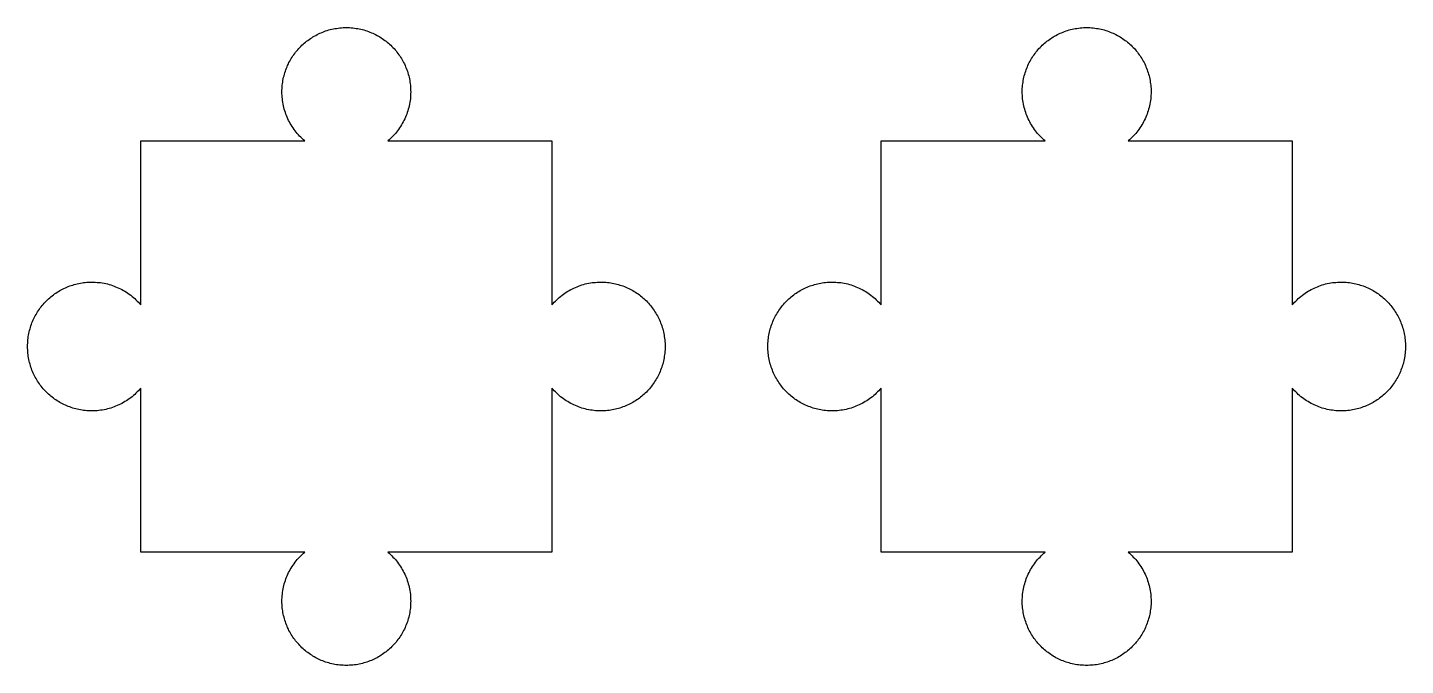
# Model space of a CAD drawing. Extents: x 0.2 to 37.3, y 0.2 to 30.1.
# Drawn here: x 8.45 to 21.86, y 8.45 to 14.66 of the extents above; entities that cross this region are included whole.
import ezdxf

# ---------------------------------------------------------------- set-up
doc = ezdxf.new("R2010")
doc.units = 0
doc.layers.add('MALE', color=18, linetype='CONTINUOUS')

msp = doc.modelspace()

# ---------------------------------------------------------------- linework, layer by layer
at = {"layer": 'MALE'}
for points in [[(9.554, 9.554), (9.554, 11.15), (9.543, 11.137), (9.531, 11.124), (9.519, 11.112), (9.507, 11.1), (9.495, 11.088), (9.482, 11.077), (9.469, 11.066), (9.456, 11.056), (9.442, 11.046), (9.428, 11.036), (9.414, 11.027), (9.4, 11.018), (9.385, 11.009), (9.371, 11.001), (9.356, 10.993), (9.341, 10.986), (9.325, 10.979), (9.31, 10.973), (9.294, 10.967), (9.278, 10.961), (9.262, 10.956), (9.246, 10.951), (9.23, 10.947), (9.213, 10.943), (9.197, 10.939), (9.18, 10.936), (9.163, 10.934), (9.146, 10.932), (9.129, 10.93), (9.112, 10.929), (9.095, 10.928), (9.078, 10.928), (9.062, 10.928), (9.046, 10.929), (9.03, 10.93), (9.014, 10.931), (8.998, 10.933), (8.983, 10.935), (8.967, 10.938), (8.952, 10.941), (8.937, 10.944), (8.922, 10.948), (8.907, 10.952), (8.892, 10.956), (8.877, 10.961), (8.863, 10.966), (8.849, 10.971), (8.835, 10.977), (8.821, 10.983), (8.807, 10.99), (8.793, 10.996), (8.78, 11.003), (8.767, 11.011), (8.754, 11.019), (8.741, 11.027), (8.728, 11.035), (8.716, 11.043), (8.704, 11.052), (8.692, 11.061), (8.68, 11.071), (8.669, 11.081), (8.658, 11.091), (8.647, 11.101), (8.636, 11.111), (8.625, 11.122), (8.615, 11.133), (8.605, 11.144), (8.596, 11.156), (8.586, 11.168), (8.577, 11.179), (8.568, 11.192), (8.56, 11.204), (8.551, 11.217), (8.543, 11.229), (8.536, 11.242), (8.528, 11.256), (8.521, 11.269), (8.514, 11.283), (8.508, 11.296), (8.502, 11.31), (8.496, 11.325), (8.491, 11.339), (8.486, 11.353), (8.481, 11.368), (8.477, 11.383), (8.472, 11.398), (8.469, 11.413), (8.465, 11.428), (8.463, 11.443), (8.46, 11.459), (8.458, 11.474), (8.456, 11.49), (8.455, 11.506), (8.454, 11.522), (8.453, 11.538), (8.453, 11.554), (8.453, 11.57), (8.454, 11.586), (8.455, 11.602), (8.456, 11.618), (8.458, 11.634), (8.46, 11.65), (8.463, 11.665), (8.465, 11.68), (8.469, 11.696), (8.472, 11.711), (8.477, 11.726), (8.481, 11.74), (8.486, 11.755), (8.491, 11.77), (8.496, 11.784), (8.502, 11.798), (8.508, 11.812), (8.514, 11.826), (8.521, 11.839), (8.528, 11.853), (8.536, 11.866), (8.543, 11.879), (8.551, 11.892), (8.56, 11.904), (8.568, 11.917), (8.577, 11.929), (8.586, 11.941), (8.596, 11.953), (8.605, 11.964), (8.615, 11.975), (8.625, 11.986), (8.636, 11.997), (8.647, 12.008), (8.658, 12.018), (8.669, 12.028), (8.68, 12.038), (8.692, 12.047), (8.704, 12.056), (8.716, 12.065), (8.728, 12.074), (8.741, 12.082), (8.754, 12.09), (8.767, 12.098), (8.78, 12.105), (8.793, 12.112), (8.807, 12.119), (8.821, 12.125), (8.835, 12.131), (8.849, 12.137), (8.863, 12.143), (8.877, 12.148), (8.892, 12.152), (8.907, 12.157), (8.922, 12.161), (8.937, 12.164), (8.952, 12.168), (8.967, 12.171), (8.983, 12.173), (8.998, 12.176), (9.014, 12.177), (9.03, 12.179), (9.046, 12.18), (9.062, 12.18), (9.078, 12.181), (9.095, 12.18), (9.112, 12.18), (9.129, 12.178), (9.146, 12.177), (9.163, 12.175), (9.18, 12.172), (9.197, 12.169), (9.213, 12.166), (9.23, 12.162), (9.246, 12.157), (9.262, 12.153), (9.278, 12.147), (9.294, 12.142), (9.31, 12.136), (9.325, 12.129), (9.341, 12.122), (9.356, 12.115), (9.371, 12.107), (9.385, 12.099), (9.4, 12.091), (9.414, 12.082), (9.428, 12.072), (9.442, 12.063), (9.456, 12.053), (9.469, 12.042), (9.482, 12.031), (9.495, 12.02), (9.507, 12.008), (9.519, 11.996), (9.531, 11.984), (9.543, 11.971), (9.554, 11.958), (9.554, 13.554), (11.15, 13.554), (11.137, 13.565), (11.124, 13.577), (11.112, 13.589), (11.1, 13.601), (11.088, 13.614), (11.077, 13.626), (11.066, 13.639), (11.056, 13.653), (11.046, 13.666), (11.036, 13.68), (11.027, 13.694), (11.018, 13.709), (11.009, 13.723), (11.001, 13.738), (10.993, 13.753), (10.986, 13.768), (10.979, 13.783), (10.973, 13.799), (10.967, 13.814), (10.961, 13.83), (10.956, 13.846), (10.951, 13.863), (10.947, 13.879), (10.943, 13.895), (10.939, 13.912), (10.936, 13.929), (10.934, 13.945), (10.932, 13.962), (10.93, 13.979), (10.929, 13.996), (10.928, 14.013), (10.928, 14.031), (10.928, 14.047), (10.929, 14.063), (10.93, 14.079), (10.931, 14.094), (10.933, 14.11), (10.935, 14.126), (10.938, 14.141), (10.941, 14.157), (10.944, 14.172), (10.948, 14.187), (10.952, 14.202), (10.956, 14.216), (10.961, 14.231), (10.966, 14.245), (10.971, 14.26), (10.977, 14.274), (10.983, 14.288), (10.99, 14.302), (10.996, 14.315), (11.003, 14.329), (11.011, 14.342), (11.019, 14.355), (11.027, 14.367), (11.035, 14.38), (11.043, 14.392), (11.052, 14.405), (11.061, 14.416), (11.071, 14.428), (11.081, 14.44), (11.091, 14.451), (11.101, 14.462), (11.111, 14.473), (11.122, 14.483), (11.133, 14.493), (11.144, 14.503), (11.156, 14.513), (11.168, 14.522), (11.179, 14.531), (11.192, 14.54), (11.204, 14.549), (11.217, 14.557), (11.229, 14.565), (11.242, 14.573), (11.256, 14.58), (11.269, 14.587), (11.283, 14.594), (11.296, 14.6), (11.31, 14.606), (11.325, 14.612), (11.339, 14.618), (11.353, 14.623), (11.368, 14.628), (11.383, 14.632), (11.398, 14.636), (11.413, 14.64), (11.428, 14.643), (11.443, 14.646), (11.459, 14.648), (11.474, 14.651), (11.49, 14.652), (11.506, 14.654), (11.522, 14.655), (11.538, 14.655), (11.554, 14.656), (11.57, 14.655), (11.586, 14.655), (11.602, 14.654), (11.618, 14.652), (11.634, 14.651), (11.65, 14.648), (11.665, 14.646), (11.68, 14.643), (11.696, 14.64), (11.711, 14.636), (11.726, 14.632), (11.74, 14.628), (11.755, 14.623), (11.77, 14.618), (11.784, 14.612), (11.798, 14.606), (11.812, 14.6), (11.826, 14.594), (11.839, 14.587), (11.853, 14.58), (11.866, 14.573), (11.879, 14.565), (11.892, 14.557), (11.904, 14.549), (11.917, 14.54), (11.929, 14.531), (11.941, 14.522), (11.953, 14.513), (11.964, 14.503), (11.975, 14.493), (11.986, 14.483), (11.997, 14.473), (12.008, 14.462), (12.018, 14.451), (12.028, 14.44), (12.038, 14.428), (12.047, 14.416), (12.056, 14.405), (12.065, 14.392), (12.074, 14.38), (12.082, 14.367), (12.09, 14.355), (12.098, 14.342), (12.105, 14.329), (12.112, 14.315), (12.119, 14.302), (12.125, 14.288), (12.131, 14.274), (12.137, 14.26), (12.143, 14.245), (12.148, 14.231), (12.152, 14.216), (12.157, 14.202), (12.161, 14.187), (12.164, 14.172), (12.168, 14.157), (12.171, 14.141), (12.173, 14.126), (12.176, 14.11), (12.177, 14.094), (12.179, 14.079), (12.18, 14.063), (12.18, 14.047), (12.181, 14.031), (12.18, 14.013), (12.18, 13.996), (12.178, 13.979), (12.177, 13.962), (12.175, 13.945), (12.172, 13.929), (12.169, 13.912), (12.166, 13.895), (12.162, 13.879), (12.157, 13.863), (12.153, 13.846), (12.147, 13.83), (12.142, 13.814), (12.136, 13.799), (12.129, 13.783), (12.122, 13.768), (12.115, 13.753), (12.107, 13.738), (12.099, 13.723), (12.091, 13.709), (12.082, 13.694), (12.072, 13.68), (12.063, 13.666), (12.053, 13.653), (12.042, 13.639), (12.031, 13.626), (12.02, 13.614), (12.008, 13.601), (11.996, 13.589), (11.984, 13.577), (11.971, 13.565), (11.958, 13.554), (13.554, 13.554), (13.554, 11.958), (13.565, 11.971), (13.577, 11.984), (13.589, 11.996), (13.601, 12.008), (13.614, 12.02), (13.626, 12.031), (13.639, 12.042), (13.653, 12.053), (13.666, 12.063), (13.68, 12.072), (13.694, 12.082), (13.709, 12.091), (13.723, 12.099), (13.738, 12.107), (13.753, 12.115), (13.768, 12.122), (13.783, 12.129), (13.799, 12.136), (13.814, 12.142), (13.83, 12.147), (13.846, 12.153), (13.863, 12.157), (13.879, 12.162), (13.895, 12.166), (13.912, 12.169), (13.929, 12.172), (13.945, 12.175), (13.962, 12.177), (13.979, 12.178), (13.996, 12.18), (14.013, 12.18), (14.031, 12.181), (14.047, 12.18), (14.063, 12.18), (14.079, 12.179), (14.094, 12.177), (14.11, 12.176), (14.126, 12.173), (14.141, 12.171), (14.157, 12.168), (14.172, 12.164), (14.187, 12.161), (14.202, 12.157), (14.216, 12.152), (14.231, 12.148), (14.245, 12.143), (14.26, 12.137), (14.274, 12.131), (14.288, 12.125), (14.302, 12.119), (14.315, 12.112), (14.329, 12.105), (14.342, 12.098), (14.355, 12.09), (14.367, 12.082), (14.38, 12.074), (14.392, 12.065), (14.405, 12.056), (14.416, 12.047), (14.428, 12.038), (14.44, 12.028), (14.451, 12.018), (14.462, 12.008), (14.473, 11.997), (14.483, 11.986), (14.493, 11.975), (14.503, 11.964), (14.513, 11.953), (14.522, 11.941), (14.531, 11.929), (14.54, 11.917), (14.549, 11.904), (14.557, 11.892), (14.565, 11.879), (14.573, 11.866), (14.58, 11.853), (14.587, 11.839), (14.594, 11.826), (14.6, 11.812), (14.606, 11.798), (14.612, 11.784), (14.618, 11.77), (14.623, 11.755), (14.628, 11.74), (14.632, 11.726), (14.636, 11.711), (14.64, 11.696), (14.643, 11.68), (14.646, 11.665), (14.648, 11.65), (14.651, 11.634), (14.652, 11.618), (14.654, 11.602), (14.655, 11.586), (14.655, 11.57), (14.656, 11.554), (14.655, 11.538), (14.655, 11.522), (14.654, 11.506), (14.652, 11.49), (14.651, 11.474), (14.648, 11.459), (14.646, 11.443), (14.643, 11.428), (14.64, 11.413), (14.636, 11.398), (14.632, 11.383), (14.628, 11.368), (14.623, 11.353), (14.618, 11.339), (14.612, 11.325), (14.606, 11.31), (14.6, 11.296), (14.594, 11.283), (14.587, 11.269), (14.58, 11.256), (14.573, 11.242), (14.565, 11.229), (14.557, 11.217), (14.549, 11.204), (14.54, 11.192), (14.531, 11.179), (14.522, 11.168), (14.513, 11.156), (14.503, 11.144), (14.493, 11.133), (14.483, 11.122), (14.473, 11.111), (14.462, 11.101), (14.451, 11.091), (14.44, 11.081), (14.428, 11.071), (14.416, 11.061), (14.405, 11.052), (14.392, 11.043), (14.38, 11.035), (14.367, 11.027), (14.355, 11.019), (14.342, 11.011), (14.329, 11.003), (14.315, 10.996), (14.302, 10.99), (14.288, 10.983), (14.274, 10.977), (14.26, 10.971), (14.245, 10.966), (14.231, 10.961), (14.216, 10.956), (14.202, 10.952), (14.187, 10.948), (14.172, 10.944), (14.157, 10.941), (14.141, 10.938), (14.126, 10.935), (14.11, 10.933), (14.094, 10.931), (14.079, 10.93), (14.063, 10.929), (14.047, 10.928), (14.031, 10.928), (14.013, 10.928), (13.996, 10.929), (13.979, 10.93), (13.962, 10.932), (13.945, 10.934), (13.929, 10.936), (13.912, 10.939), (13.895, 10.943), (13.879, 10.947), (13.863, 10.951), (13.846, 10.956), (13.83, 10.961), (13.814, 10.967), (13.799, 10.973), (13.783, 10.979), (13.768, 10.986), (13.753, 10.993), (13.738, 11.001), (13.723, 11.009), (13.709, 11.018), (13.694, 11.027), (13.68, 11.036), (13.666, 11.046), (13.653, 11.056), (13.639, 11.066), (13.626, 11.077), (13.614, 11.088), (13.601, 11.1), (13.589, 11.112), (13.577, 11.124), (13.565, 11.137), (13.554, 11.15), (13.554, 9.554), (11.958, 9.554), (11.971, 9.543), (11.984, 9.531), (11.996, 9.519), (12.008, 9.507), (12.02, 9.495), (12.031, 9.482), (12.042, 9.469), (12.053, 9.456), (12.063, 9.442), (12.072, 9.428), (12.082, 9.414), (12.091, 9.4), (12.099, 9.385), (12.107, 9.371), (12.115, 9.356), (12.122, 9.341), (12.129, 9.325), (12.136, 9.31), (12.142, 9.294), (12.147, 9.278), (12.153, 9.262), (12.157, 9.246), (12.162, 9.23), (12.166, 9.213), (12.169, 9.197), (12.172, 9.18), (12.175, 9.163), (12.177, 9.146), (12.178, 9.129), (12.18, 9.112), (12.18, 9.095), (12.181, 9.078), (12.18, 9.062), (12.18, 9.046), (12.179, 9.03), (12.177, 9.014), (12.176, 8.998), (12.173, 8.983), (12.171, 8.967), (12.168, 8.952), (12.164, 8.937), (12.161, 8.922), (12.157, 8.907), (12.152, 8.892), (12.148, 8.877), (12.143, 8.863), (12.137, 8.849), (12.131, 8.835), (12.125, 8.821), (12.119, 8.807), (12.112, 8.793), (12.105, 8.78), (12.098, 8.767), (12.09, 8.754), (12.082, 8.741), (12.074, 8.728), (12.065, 8.716), (12.056, 8.704), (12.047, 8.692), (12.038, 8.68), (12.028, 8.669), (12.018, 8.658), (12.008, 8.647), (11.997, 8.636), (11.986, 8.625), (11.975, 8.615), (11.964, 8.605), (11.953, 8.596), (11.941, 8.586), (11.929, 8.577), (11.917, 8.568), (11.904, 8.56), (11.892, 8.551), (11.879, 8.543), (11.866, 8.536), (11.853, 8.528), (11.839, 8.521), (11.826, 8.514), (11.812, 8.508), (11.798, 8.502), (11.784, 8.496), (11.77, 8.491), (11.755, 8.486), (11.74, 8.481), (11.726, 8.477), (11.711, 8.472), (11.696, 8.469), (11.68, 8.465), (11.665, 8.463), (11.65, 8.46), (11.634, 8.458), (11.618, 8.456), (11.602, 8.455), (11.586, 8.454), (11.57, 8.453), (11.554, 8.453), (11.538, 8.453), (11.522, 8.454), (11.506, 8.455), (11.49, 8.456), (11.474, 8.458), (11.459, 8.46), (11.443, 8.463), (11.428, 8.465), (11.413, 8.469), (11.398, 8.472), (11.383, 8.477), (11.368, 8.481), (11.353, 8.486), (11.339, 8.491), (11.325, 8.496), (11.31, 8.502), (11.296, 8.508), (11.283, 8.514), (11.269, 8.521), (11.256, 8.528), (11.242, 8.536), (11.229, 8.543), (11.217, 8.551), (11.204, 8.56), (11.192, 8.568), (11.179, 8.577), (11.168, 8.586), (11.156, 8.596), (11.144, 8.605), (11.133, 8.615), (11.122, 8.625), (11.111, 8.636), (11.101, 8.647), (11.091, 8.658), (11.081, 8.669), (11.071, 8.68), (11.061, 8.692), (11.052, 8.704), (11.043, 8.716), (11.035, 8.728), (11.027, 8.741), (11.019, 8.754), (11.011, 8.767), (11.003, 8.78), (10.996, 8.793), (10.99, 8.807), (10.983, 8.821), (10.977, 8.835), (10.971, 8.849), (10.966, 8.863), (10.961, 8.877), (10.956, 8.892), (10.952, 8.907), (10.948, 8.922), (10.944, 8.937), (10.941, 8.952), (10.938, 8.967), (10.935, 8.983), (10.933, 8.998), (10.931, 9.014), (10.93, 9.03), (10.929, 9.046), (10.928, 9.062), (10.928, 9.078), (10.928, 9.095), (10.929, 9.112), (10.93, 9.129), (10.932, 9.146), (10.934, 9.163), (10.936, 9.18), (10.939, 9.197), (10.943, 9.213), (10.947, 9.23), (10.951, 9.246), (10.956, 9.262), (10.961, 9.278), (10.967, 9.294), (10.973, 9.31), (10.979, 9.325), (10.986, 9.341), (10.993, 9.356), (11.001, 9.371), (11.009, 9.385), (11.018, 9.4), (11.027, 9.414), (11.036, 9.428), (11.046, 9.442), (11.056, 9.456), (11.066, 9.469), (11.077, 9.482), (11.088, 9.495), (11.1, 9.507), (11.112, 9.519), (11.124, 9.531), (11.137, 9.543), (11.15, 9.554)], [(16.757, 9.554), (16.757, 11.15), (16.746, 11.137), (16.734, 11.124), (16.722, 11.112), (16.71, 11.1), (16.698, 11.088), (16.685, 11.077), (16.672, 11.066), (16.658, 11.056), (16.645, 11.046), (16.631, 11.036), (16.617, 11.027), (16.603, 11.018), (16.588, 11.009), (16.573, 11.001), (16.558, 10.993), (16.543, 10.986), (16.528, 10.979), (16.512, 10.973), (16.497, 10.967), (16.481, 10.961), (16.465, 10.956), (16.449, 10.951), (16.432, 10.947), (16.416, 10.943), (16.399, 10.939), (16.383, 10.936), (16.366, 10.934), (16.349, 10.932), (16.332, 10.93), (16.315, 10.929), (16.298, 10.928), (16.281, 10.928), (16.264, 10.928), (16.248, 10.929), (16.233, 10.93), (16.217, 10.931), (16.201, 10.933), (16.185, 10.935), (16.17, 10.938), (16.155, 10.941), (16.139, 10.944), (16.124, 10.948), (16.11, 10.952), (16.095, 10.956), (16.08, 10.961), (16.066, 10.966), (16.051, 10.971), (16.037, 10.977), (16.023, 10.983), (16.01, 10.99), (15.996, 10.996), (15.983, 11.003), (15.97, 11.011), (15.957, 11.019), (15.944, 11.027), (15.931, 11.035), (15.919, 11.043), (15.907, 11.052), (15.895, 11.061), (15.883, 11.071), (15.872, 11.081), (15.86, 11.091), (15.849, 11.101), (15.839, 11.111), (15.828, 11.122), (15.818, 11.133), (15.808, 11.144), (15.798, 11.156), (15.789, 11.168), (15.78, 11.179), (15.771, 11.192), (15.762, 11.204), (15.754, 11.217), (15.746, 11.229), (15.738, 11.242), (15.731, 11.256), (15.724, 11.269), (15.717, 11.283), (15.711, 11.296), (15.705, 11.31), (15.699, 11.325), (15.694, 11.339), (15.688, 11.353), (15.684, 11.368), (15.679, 11.383), (15.675, 11.398), (15.672, 11.413), (15.668, 11.428), (15.665, 11.443), (15.663, 11.459), (15.661, 11.474), (15.659, 11.49), (15.657, 11.506), (15.656, 11.522), (15.656, 11.538), (15.656, 11.554), (15.656, 11.57), (15.656, 11.586), (15.657, 11.602), (15.659, 11.618), (15.661, 11.634), (15.663, 11.65), (15.665, 11.665), (15.668, 11.68), (15.672, 11.696), (15.675, 11.711), (15.679, 11.726), (15.684, 11.74), (15.688, 11.755), (15.694, 11.77), (15.699, 11.784), (15.705, 11.798), (15.711, 11.812), (15.717, 11.826), (15.724, 11.839), (15.731, 11.853), (15.738, 11.866), (15.746, 11.879), (15.754, 11.892), (15.762, 11.904), (15.771, 11.917), (15.78, 11.929), (15.789, 11.941), (15.798, 11.953), (15.808, 11.964), (15.818, 11.975), (15.828, 11.986), (15.839, 11.997), (15.849, 12.008), (15.86, 12.018), (15.872, 12.028), (15.883, 12.038), (15.895, 12.047), (15.907, 12.056), (15.919, 12.065), (15.931, 12.074), (15.944, 12.082), (15.957, 12.09), (15.97, 12.098), (15.983, 12.105), (15.996, 12.112), (16.01, 12.119), (16.023, 12.125), (16.037, 12.131), (16.051, 12.137), (16.066, 12.143), (16.08, 12.148), (16.095, 12.152), (16.11, 12.157), (16.124, 12.161), (16.139, 12.164), (16.155, 12.168), (16.17, 12.171), (16.185, 12.173), (16.201, 12.176), (16.217, 12.177), (16.233, 12.179), (16.248, 12.18), (16.264, 12.18), (16.281, 12.181), (16.298, 12.18), (16.315, 12.18), (16.332, 12.178), (16.349, 12.177), (16.366, 12.175), (16.383, 12.172), (16.399, 12.169), (16.416, 12.166), (16.432, 12.162), (16.449, 12.157), (16.465, 12.153), (16.481, 12.147), (16.497, 12.142), (16.512, 12.136), (16.528, 12.129), (16.543, 12.122), (16.558, 12.115), (16.573, 12.107), (16.588, 12.099), (16.603, 12.091), (16.617, 12.082), (16.631, 12.072), (16.645, 12.063), (16.658, 12.053), (16.672, 12.042), (16.685, 12.031), (16.698, 12.02), (16.71, 12.008), (16.722, 11.996), (16.734, 11.984), (16.746, 11.971), (16.757, 11.958), (16.757, 13.554), (18.353, 13.554), (18.34, 13.565), (18.327, 13.577), (18.315, 13.589), (18.303, 13.601), (18.291, 13.614), (18.28, 13.626), (18.269, 13.639), (18.259, 13.653), (18.249, 13.666), (18.239, 13.68), (18.23, 13.694), (18.221, 13.709), (18.212, 13.723), (18.204, 13.738), (18.196, 13.753), (18.189, 13.768), (18.182, 13.783), (18.176, 13.799), (18.17, 13.814), (18.164, 13.83), (18.159, 13.846), (18.154, 13.863), (18.15, 13.879), (18.146, 13.895), (18.142, 13.912), (18.139, 13.929), (18.137, 13.945), (18.134, 13.962), (18.133, 13.979), (18.132, 13.996), (18.131, 14.013), (18.131, 14.031), (18.131, 14.047), (18.131, 14.063), (18.132, 14.079), (18.134, 14.094), (18.136, 14.11), (18.138, 14.126), (18.14, 14.141), (18.143, 14.157), (18.147, 14.172), (18.15, 14.187), (18.154, 14.202), (18.159, 14.216), (18.164, 14.231), (18.169, 14.245), (18.174, 14.26), (18.18, 14.274), (18.186, 14.288), (18.192, 14.302), (18.199, 14.315), (18.206, 14.329), (18.214, 14.342), (18.221, 14.355), (18.229, 14.367), (18.238, 14.38), (18.246, 14.392), (18.255, 14.405), (18.264, 14.416), (18.274, 14.428), (18.283, 14.44), (18.293, 14.451), (18.304, 14.462), (18.314, 14.473), (18.325, 14.483), (18.336, 14.493), (18.347, 14.503), (18.359, 14.513), (18.37, 14.522), (18.382, 14.531), (18.394, 14.54), (18.407, 14.549), (18.419, 14.557), (18.432, 14.565), (18.445, 14.573), (18.458, 14.58), (18.472, 14.587), (18.485, 14.594), (18.499, 14.6), (18.513, 14.606), (18.527, 14.612), (18.542, 14.618), (18.556, 14.623), (18.571, 14.628), (18.586, 14.632), (18.6, 14.636), (18.616, 14.64), (18.631, 14.643), (18.646, 14.646), (18.662, 14.648), (18.677, 14.651), (18.693, 14.652), (18.709, 14.654), (18.725, 14.655), (18.741, 14.655), (18.757, 14.656), (18.773, 14.655), (18.789, 14.655), (18.805, 14.654), (18.821, 14.652), (18.837, 14.651), (18.852, 14.648), (18.868, 14.646), (18.883, 14.643), (18.898, 14.64), (18.914, 14.636), (18.928, 14.632), (18.943, 14.628), (18.958, 14.623), (18.972, 14.618), (18.987, 14.612), (19.001, 14.606), (19.015, 14.6), (19.029, 14.594), (19.042, 14.587), (19.056, 14.58), (19.069, 14.573), (19.082, 14.565), (19.095, 14.557), (19.107, 14.549), (19.12, 14.54), (19.132, 14.531), (19.144, 14.522), (19.155, 14.513), (19.167, 14.503), (19.178, 14.493), (19.189, 14.483), (19.2, 14.473), (19.21, 14.462), (19.221, 14.451), (19.231, 14.44), (19.24, 14.428), (19.25, 14.416), (19.259, 14.405), (19.268, 14.392), (19.276, 14.38), (19.285, 14.367), (19.293, 14.355), (19.3, 14.342), (19.308, 14.329), (19.315, 14.315), (19.322, 14.302), (19.328, 14.288), (19.334, 14.274), (19.34, 14.26), (19.345, 14.245), (19.35, 14.231), (19.355, 14.216), (19.36, 14.202), (19.364, 14.187), (19.367, 14.172), (19.371, 14.157), (19.374, 14.141), (19.376, 14.126), (19.378, 14.11), (19.38, 14.094), (19.382, 14.079), (19.383, 14.063), (19.383, 14.047), (19.383, 14.031), (19.383, 14.013), (19.382, 13.996), (19.381, 13.979), (19.38, 13.962), (19.377, 13.945), (19.375, 13.929), (19.372, 13.912), (19.368, 13.895), (19.364, 13.879), (19.36, 13.863), (19.355, 13.846), (19.35, 13.83), (19.344, 13.814), (19.338, 13.799), (19.332, 13.783), (19.325, 13.768), (19.318, 13.753), (19.31, 13.738), (19.302, 13.723), (19.293, 13.709), (19.284, 13.694), (19.275, 13.68), (19.265, 13.666), (19.255, 13.653), (19.245, 13.639), (19.234, 13.626), (19.223, 13.614), (19.211, 13.601), (19.199, 13.589), (19.187, 13.577), (19.174, 13.565), (19.161, 13.554), (20.757, 13.554), (20.757, 11.958), (20.768, 11.971), (20.78, 11.984), (20.792, 11.996), (20.804, 12.008), (20.816, 12.02), (20.829, 12.031), (20.842, 12.042), (20.856, 12.053), (20.869, 12.063), (20.883, 12.072), (20.897, 12.082), (20.911, 12.091), (20.926, 12.099), (20.941, 12.107), (20.956, 12.115), (20.971, 12.122), (20.986, 12.129), (21.002, 12.136), (21.017, 12.142), (21.033, 12.147), (21.049, 12.153), (21.065, 12.157), (21.082, 12.162), (21.098, 12.166), (21.115, 12.169), (21.131, 12.172), (21.148, 12.175), (21.165, 12.177), (21.182, 12.178), (21.199, 12.18), (21.216, 12.18), (21.233, 12.181), (21.25, 12.18), (21.266, 12.18), (21.281, 12.179), (21.297, 12.177), (21.313, 12.176), (21.329, 12.173), (21.344, 12.171), (21.359, 12.168), (21.375, 12.164), (21.39, 12.161), (21.404, 12.157), (21.419, 12.152), (21.434, 12.148), (21.448, 12.143), (21.463, 12.137), (21.477, 12.131), (21.491, 12.125), (21.504, 12.119), (21.518, 12.112), (21.531, 12.105), (21.544, 12.098), (21.557, 12.09), (21.57, 12.082), (21.583, 12.074), (21.595, 12.065), (21.607, 12.056), (21.619, 12.047), (21.631, 12.038), (21.642, 12.028), (21.654, 12.018), (21.665, 12.008), (21.675, 11.997), (21.686, 11.986), (21.696, 11.975), (21.706, 11.964), (21.716, 11.953), (21.725, 11.941), (21.734, 11.929), (21.743, 11.917), (21.752, 11.904), (21.76, 11.892), (21.768, 11.879), (21.776, 11.866), (21.783, 11.853), (21.79, 11.839), (21.797, 11.826), (21.803, 11.812), (21.809, 11.798), (21.815, 11.784), (21.82, 11.77), (21.826, 11.755), (21.83, 11.74), (21.835, 11.726), (21.839, 11.711), (21.842, 11.696), (21.846, 11.68), (21.849, 11.665), (21.851, 11.65), (21.853, 11.634), (21.855, 11.618), (21.857, 11.602), (21.858, 11.586), (21.858, 11.57), (21.858, 11.554), (21.858, 11.538), (21.858, 11.522), (21.857, 11.506), (21.855, 11.49), (21.853, 11.474), (21.851, 11.459), (21.849, 11.443), (21.846, 11.428), (21.842, 11.413), (21.839, 11.398), (21.835, 11.383), (21.83, 11.368), (21.826, 11.353), (21.82, 11.339), (21.815, 11.325), (21.809, 11.31), (21.803, 11.296), (21.797, 11.283), (21.79, 11.269), (21.783, 11.256), (21.776, 11.242), (21.768, 11.229), (21.76, 11.217), (21.752, 11.204), (21.743, 11.192), (21.734, 11.179), (21.725, 11.168), (21.716, 11.156), (21.706, 11.144), (21.696, 11.133), (21.686, 11.122), (21.675, 11.111), (21.665, 11.101), (21.654, 11.091), (21.642, 11.081), (21.631, 11.071), (21.619, 11.061), (21.607, 11.052), (21.595, 11.043), (21.583, 11.035), (21.57, 11.027), (21.557, 11.019), (21.544, 11.011), (21.531, 11.003), (21.518, 10.996), (21.504, 10.99), (21.491, 10.983), (21.477, 10.977), (21.463, 10.971), (21.448, 10.966), (21.434, 10.961), (21.419, 10.956), (21.404, 10.952), (21.39, 10.948), (21.375, 10.944), (21.359, 10.941), (21.344, 10.938), (21.329, 10.935), (21.313, 10.933), (21.297, 10.931), (21.281, 10.93), (21.266, 10.929), (21.25, 10.928), (21.233, 10.928), (21.216, 10.928), (21.199, 10.929), (21.182, 10.93), (21.165, 10.932), (21.148, 10.934), (21.131, 10.936), (21.115, 10.939), (21.098, 10.943), (21.082, 10.947), (21.065, 10.951), (21.049, 10.956), (21.033, 10.961), (21.017, 10.967), (21.002, 10.973), (20.986, 10.979), (20.971, 10.986), (20.956, 10.993), (20.941, 11.001), (20.926, 11.009), (20.911, 11.018), (20.897, 11.027), (20.883, 11.036), (20.869, 11.046), (20.856, 11.056), (20.842, 11.066), (20.829, 11.077), (20.816, 11.088), (20.804, 11.1), (20.792, 11.112), (20.78, 11.124), (20.768, 11.137), (20.757, 11.15), (20.757, 9.554), (19.161, 9.554), (19.174, 9.543), (19.187, 9.531), (19.199, 9.519), (19.211, 9.507), (19.223, 9.495), (19.234, 9.482), (19.245, 9.469), (19.255, 9.456), (19.265, 9.442), (19.275, 9.428), (19.284, 9.414), (19.293, 9.4), (19.302, 9.385), (19.31, 9.371), (19.318, 9.356), (19.325, 9.341), (19.332, 9.325), (19.338, 9.31), (19.344, 9.294), (19.35, 9.278), (19.355, 9.262), (19.36, 9.246), (19.364, 9.23), (19.368, 9.213), (19.372, 9.197), (19.375, 9.18), (19.377, 9.163), (19.38, 9.146), (19.381, 9.129), (19.382, 9.112), (19.383, 9.095), (19.383, 9.078), (19.383, 9.062), (19.383, 9.046), (19.382, 9.03), (19.38, 9.014), (19.378, 8.998), (19.376, 8.983), (19.374, 8.967), (19.371, 8.952), (19.367, 8.937), (19.364, 8.922), (19.36, 8.907), (19.355, 8.892), (19.35, 8.877), (19.345, 8.863), (19.34, 8.849), (19.334, 8.835), (19.328, 8.821), (19.322, 8.807), (19.315, 8.793), (19.308, 8.78), (19.3, 8.767), (19.293, 8.754), (19.285, 8.741), (19.276, 8.728), (19.268, 8.716), (19.259, 8.704), (19.25, 8.692), (19.24, 8.68), (19.231, 8.669), (19.221, 8.658), (19.21, 8.647), (19.2, 8.636), (19.189, 8.625), (19.178, 8.615), (19.167, 8.605), (19.155, 8.596), (19.144, 8.586), (19.132, 8.577), (19.12, 8.568), (19.107, 8.56), (19.095, 8.551), (19.082, 8.543), (19.069, 8.536), (19.056, 8.528), (19.042, 8.521), (19.029, 8.514), (19.015, 8.508), (19.001, 8.502), (18.987, 8.496), (18.972, 8.491), (18.958, 8.486), (18.943, 8.481), (18.928, 8.477), (18.914, 8.472), (18.898, 8.469), (18.883, 8.465), (18.868, 8.463), (18.852, 8.46), (18.837, 8.458), (18.821, 8.456), (18.805, 8.455), (18.789, 8.454), (18.773, 8.453), (18.757, 8.453), (18.741, 8.453), (18.725, 8.454), (18.709, 8.455), (18.693, 8.456), (18.677, 8.458), (18.662, 8.46), (18.646, 8.463), (18.631, 8.465), (18.616, 8.469), (18.6, 8.472), (18.586, 8.477), (18.571, 8.481), (18.556, 8.486), (18.542, 8.491), (18.527, 8.496), (18.513, 8.502), (18.499, 8.508), (18.485, 8.514), (18.472, 8.521), (18.458, 8.528), (18.445, 8.536), (18.432, 8.543), (18.419, 8.551), (18.407, 8.56), (18.394, 8.568), (18.382, 8.577), (18.37, 8.586), (18.359, 8.596), (18.347, 8.605), (18.336, 8.615), (18.325, 8.625), (18.314, 8.636), (18.304, 8.647), (18.293, 8.658), (18.283, 8.669), (18.274, 8.68), (18.264, 8.692), (18.255, 8.704), (18.246, 8.716), (18.238, 8.728), (18.229, 8.741), (18.221, 8.754), (18.214, 8.767), (18.206, 8.78), (18.199, 8.793), (18.192, 8.807), (18.186, 8.821), (18.18, 8.835), (18.174, 8.849), (18.169, 8.863), (18.164, 8.877), (18.159, 8.892), (18.154, 8.907), (18.15, 8.922), (18.147, 8.937), (18.143, 8.952), (18.14, 8.967), (18.138, 8.983), (18.136, 8.998), (18.134, 9.014), (18.132, 9.03), (18.131, 9.046), (18.131, 9.062), (18.131, 9.078), (18.131, 9.095), (18.132, 9.112), (18.133, 9.129), (18.134, 9.146), (18.137, 9.163), (18.139, 9.18), (18.142, 9.197), (18.146, 9.213), (18.15, 9.23), (18.154, 9.246), (18.159, 9.262), (18.164, 9.278), (18.17, 9.294), (18.176, 9.31), (18.182, 9.325), (18.189, 9.341), (18.196, 9.356), (18.204, 9.371), (18.212, 9.385), (18.221, 9.4), (18.23, 9.414), (18.239, 9.428), (18.249, 9.442), (18.259, 9.456), (18.269, 9.469), (18.28, 9.482), (18.291, 9.495), (18.303, 9.507), (18.315, 9.519), (18.327, 9.531), (18.34, 9.543), (18.353, 9.554)]]:
    msp.add_lwpolyline(points, close=True, dxfattribs=at)

doc.saveas('drawing.dxf')
